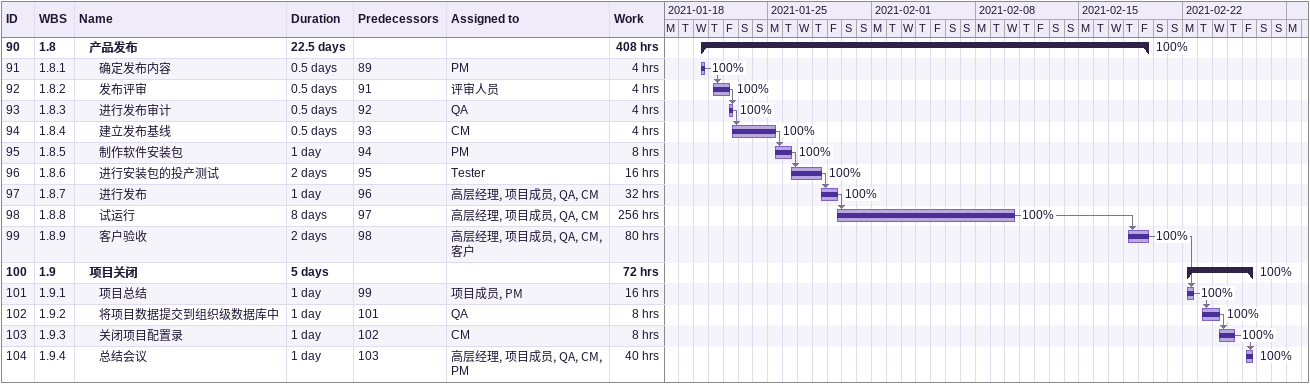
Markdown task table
| ID | WBS | Task | Duration | Start | Finish | Predecessors | Resources | % complete | Work (h) |
|---|---|---|---|---|---|---|---|---|---|
| 90 | 1.8 | **产品发布** | 22.5d | 2021-01-20 | 2021-02-19 |  |  | 100 | 408 |
| 91 | 1.8.1 | 确定发布内容 | 0.5d | 2021-01-20 | 2021-01-20 | 89 | PM | 100 | 4 |
| 92 | 1.8.2 | 发布评审 | 0.5d | 2021-01-21 | 2021-01-22 | 91 | 评审人员 | 100 | 4 |
| 93 | 1.8.3 | 进行发布审计 | 0.5d | 2021-01-22 | 2021-01-22 | 92 | QA | 100 | 4 |
| 94 | 1.8.4 | 建立发布基线 | 0.5d | 2021-01-22 | 2021-01-25 | 93 | CM | 100 | 4 |
| 95 | 1.8.5 | 制作软件安装包 | 1d | 2021-01-25 | 2021-01-26 | 94 | PM | 100 | 8 |
| 96 | 1.8.6 | 进行安装包的投产测试 | 2d | 2021-01-26 | 2021-01-28 | 95 | Tester | 100 | 16 |
| 97 | 1.8.7 | 进行发布 | 1d | 2021-01-28 | 2021-01-29 | 96 | 高层经理, 项目成员, QA, CM | 100 | 32 |
| 98 | 1.8.8 | 试运行 | 8d | 2021-01-29 | 2021-02-10 | 97 | 高层经理, 项目成员, QA, CM | 100 | 256 |
| 99 | 1.8.9 | 客户验收 | 2d | 2021-02-18 | 2021-02-19 | 98 | 高层经理, 项目成员, QA, CM, 客户 | 100 | 80 |
| 100 | 1.9 | **项目关闭** | 5d | 2021-02-22 | 2021-02-26 |  |  | 100 | 72 |
| 101 | 1.9.1 | 项目总结 | 1d | 2021-02-22 | 2021-02-22 | 99 | 项目成员, PM | 100 | 16 |
| 102 | 1.9.2 | 将项目数据提交到组织级数据库中 | 1d | 2021-02-23 | 2021-02-24 | 101 | QA | 100 | 8 |
| 103 | 1.9.3 | 关闭项目配置录 | 1d | 2021-02-24 | 2021-02-25 | 102 | CM | 100 | 8 |
| 104 | 1.9.4 | 总结会议 | 1d | 2021-02-26 | 2021-02-26 | 103 | 高层经理, 项目成员, QA, CM, PM | 100 | 40 |
